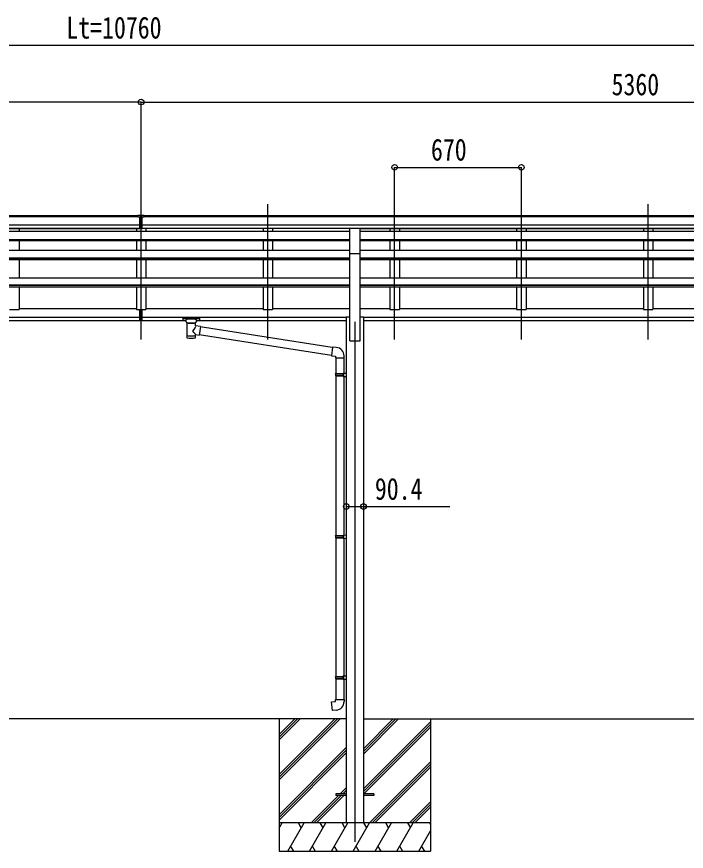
# Model space of a CAD drawing. Units: millimetres, scale not verified. Extents: x -14718 to 14718, y -10395 to 10395.
# Drawn here: x -895 to 2644, y -6038 to -1624 of the extents above; entities that cross this region are included whole.
import ezdxf
from ezdxf.enums import TextEntityAlignment as Align

# ---------------------------------------------------------------- set-up
doc = ezdxf.new("R2010")
doc.units = ezdxf.units.MM
doc.header["$LTSCALE"] = 40
for name, color, linetype in [('0-3_YKK_12', 2, 'Continuous'), ('0-4_YKK_13', 4, 'Continuous'), ('0-5_YKK_A1', 4, 'Continuous'), ('0-6_YKK_D', 6, 'Continuous')]:
    doc.layers.add(name, color=color, linetype=linetype)
doc.styles.add('ＭＳ ゴシック', font='')
doc.styles.get('ＭＳ ゴシック').set_extended_font_data('MS Gothic')

msp = doc.modelspace()

# ---------------------------------------------------------------- linework, layer by layer
at = {"layer": '0-3_YKK_12'}
for p, q in [((-237.43, -3331.29), (-237.43, -2616.41)), ((432.57, -3331.29), (432.57, -2616.41)), ((1102.57, -3331.29), (1102.57, -2616.41)), ((1772.57, -3331.29), (1772.57, -2616.41)), ((2442.57, -3331.29), (2442.57, -2616.41)), ((892.57, -3237.5), (892.57, -5987.5))]:
    msp.add_line(p, q, dxfattribs=at)
at = {"layer": '0-4_YKK_13'}
for p, q in [((-253.93, -2682.06), (-253.93, -2674.22)), ((-253.93, -2682.06), (-243.93, -2682.06)), ((-237.43, -2682.88), (-243.93, -2682.48)), ((-243.93, -2684.06), (-230.93, -2684.06)), ((-230.93, -2682.54), (-237.43, -2682.86)), ((-230.93, -2745.69), (-230.93, -2680.41)), ((-243.93, -2725.58), (-237.43, -2725.75)), ((-237.43, -2725.75), (-230.93, -2725.58)), ((-243.93, -2744.63), (-237.43, -2745.02)), ((-237.43, -2745.02), (-230.93, -2744.63)), ((920.07, -2744.27), (865.07, -2744.27)), ((865.07, -2875.97), (865.07, -2744.27)), ((920.07, -2875.97), (920.07, -2744.27)), ((865.07, -2875.97), (920.07, -2875.97)), ((-243.93, -3210.52), (-243.93, -3173.03)), ((-230.93, -3210.52), (-230.93, -3173.03)), ((-243.93, -3210.52), (-230.93, -3210.52)), ((-243.93, -3232.76), (-243.93, -3210.52)), ((-243.93, -3215.92), (-230.93, -3215.92)), ((-230.93, -3232.76), (-230.93, -3210.52)), ((-15.93, -3219), (-15.93, -3229.76)), ((-15.93, -3219.19), (-15.93, -3220.73)), ((-13.93, -3218.33), (69.07, -3218.33)), ((-13.93, -3220.51), (69.07, -3220.51)), ((71.07, -3219), (71.07, -3229.76)), ((-243.93, -3231.69), (-237.43, -3232.09)), ((-237.43, -3232.09), (-230.93, -3231.69)), ((-13.93, -3230.42), (0.57, -3230.42)), ((0.57, -3237.23), (0.57, -3226.95)), ((4.67, -3241.73), (4.65, -3322.02)), ((50.47, -3259.3), (50.47, -3241.72)), ((75.69, -3263.21), (50.47, -3259.3)), ((54.57, -3237.23), (54.57, -3226.95)), ((54.57, -3230.42), (69.07, -3230.42)), ((75.69, -3263.21), (68.67, -3308.47)), ((773.28, -3373.5), (75.38, -3265.22)), ((50.49, -3322.02), (50.47, -3305.39)), ((50.47, -3305.65), (68.67, -3308.47)), ((769.61, -3415.43), (68.94, -3306.73)), ((794.29, -3373.31), (773.45, -3371.49)), ((789.37, -3429.06), (835.37, -3429.06)), ((791.37, -3429.06), (791.37, -3511.58)), ((833.37, -3429.06), (833.37, -3509.02)), ((835.37, -3429.06), (835.37, -3418.14)), ((789.37, -3513.58), (790.37, -3511.58)), ((789.37, -3513.58), (833.37, -3513.58)), ((789.37, -3513.58), (789.37, -3521.58)), ((789.37, -3521.58), (833.37, -3521.58)), ((789.37, -3521.58), (790.37, -3523.58)), ((790.37, -3511.58), (833.37, -3511.58)), ((790.37, -3523.58), (833.37, -3523.58)), ((791.37, -3523.58), (791.37, -4367.76)), ((828.89, -3513.58), (828.46, -3511.58)), ((831.37, -3509.08), (847.37, -3508.61)), ((831.37, -3511.08), (831.37, -3509.08)), ((831.37, -3511.08), (833.37, -3511.08)), ((831.37, -3526.08), (831.37, -3524.08)), ((831.37, -3526.08), (847.37, -3526.55)), ((833.37, -3526.13), (833.37, -4365.2)), ((847.37, -3508.61), (847.37, -3526.55)), ((789.37, -4369.76), (790.37, -4367.76)), ((790.37, -4367.76), (833.37, -4367.76)), ((828.89, -4369.76), (828.46, -4367.76)), ((831.37, -4365.26), (847.37, -4364.79)), ((831.37, -4367.26), (831.37, -4365.26)), ((831.37, -4367.26), (833.37, -4367.26)), ((847.37, -4364.79), (847.37, -4382.73)), ((789.37, -4369.76), (833.37, -4369.76)), ((789.37, -4369.76), (789.37, -4377.76)), ((789.37, -4377.76), (833.37, -4377.76)), ((789.37, -4377.76), (790.37, -4379.76)), ((790.37, -4379.76), (833.37, -4379.76)), ((791.37, -4379.76), (791.37, -5112.92)), ((831.37, -4382.26), (831.37, -4380.26)), ((831.37, -4382.26), (847.37, -4382.73)), ((833.37, -4382.32), (833.37, -5110.36)), ((789.37, -5114.92), (790.37, -5112.92)), ((789.37, -5114.92), (833.37, -5114.92)), ((789.37, -5114.92), (789.37, -5122.92)), ((790.37, -5112.92), (833.37, -5112.92)), ((828.89, -5114.92), (828.46, -5112.92)), ((831.37, -5110.42), (847.37, -5109.95)), ((831.37, -5112.42), (831.37, -5110.42)), ((831.37, -5112.42), (833.37, -5112.42)), ((847.37, -5109.95), (847.37, -5127.89)), ((789.37, -5122.92), (833.37, -5122.92)), ((789.37, -5122.92), (790.37, -5124.92)), ((790.37, -5124.92), (833.37, -5124.92)), ((791.37, -5124.92), (791.37, -5234.92)), ((831.37, -5127.42), (831.37, -5125.42)), ((831.37, -5127.42), (847.37, -5127.89)), ((833.37, -5127.48), (833.37, -5234.92)), ((789.37, -5234.92), (835.37, -5234.92)), ((789.37, -5244.92), (789.37, -5234.92)), ((835.37, -5234.92), (835.37, -5245.84)), ((792.57, -5733), (792.57, -5742)), ((847.37, -5733), (792.57, -5733)), ((992.57, -5733), (937.77, -5733)), ((992.57, -5733), (992.57, -5742)), ((847.37, -5742), (792.57, -5742)), ((992.57, -5742), (937.77, -5742))]:
    msp.add_line(p, q, dxfattribs=at)
for points in [[(-253.93, -2674.22), (-235.93, -2674.06), (-220.93, -2674.19)], [(-230.93, -2745.69), (-237.43, -2746.09), (-243.93, -2745.69), (-243.93, -2680.35)], [(-230.93, -2682.02), (-220.93, -2681.93), (-220.93, -2674.19)], [(-230.93, -2726.69), (-234.19, -2726.77), (-237.43, -2726.85), (-240.67, -2726.77), (-243.93, -2726.69)], [(-15.93, -3219), (-15.89, -3218.8), (-15.81, -3218.66), (-15.71, -3218.57), (-15.61, -3218.51), (-15.49, -3218.47), (-15.2, -3218.4), (-14.71, -3218.36), (-14.16, -3218.34), (-13.93, -3218.33)], [(69.07, -3218.33), (69.42, -3218.34), (69.95, -3218.36), (70.4, -3218.41), (70.71, -3218.49), (70.87, -3218.59), (70.99, -3218.73), (71.06, -3218.91), (71.07, -3219)], [(-230.93, -3232.76), (-237.43, -3233.16), (-243.93, -3232.76)], [(-15.93, -3229.76), (-15.89, -3229.95), (-15.81, -3230.09), (-15.71, -3230.18), (-15.61, -3230.24), (-15.49, -3230.29), (-15.2, -3230.35), (-14.71, -3230.4), (-14.16, -3230.42), (-13.93, -3230.42)], [(0.61, -3237.17), (0.58, -3237.53), (0.83, -3238.49), (1.35, -3239.37), (2.15, -3240.21), (3.27, -3241.01), (4.67, -3241.73)], [(50.47, -3241.72), (50.7, -3241.63), (52.06, -3240.89), (53.17, -3240.04), (53.93, -3239.18), (54.39, -3238.28), (54.56, -3237.39)], [(69.07, -3230.42), (69.42, -3230.42), (69.95, -3230.39), (70.4, -3230.34), (70.71, -3230.26), (70.87, -3230.16), (70.99, -3230.03), (71.06, -3229.85), (71.07, -3229.76)], [(773.45, -3371.49), (769.45, -3417.31), (789.37, -3419.06), (789.37, -3429.06)], [(828.89, -3513.58), (828.89, -3521.58), (828.46, -3523.58)], [(831.37, -3524.08), (833.37, -3524.08), (833.37, -3511.08)], [(831.37, -4380.26), (833.37, -4380.26), (833.37, -4367.26)], [(828.89, -4369.76), (828.89, -4377.76), (828.46, -4379.76)], [(828.89, -5114.92), (828.89, -5122.92), (828.46, -5124.92)], [(831.37, -5125.42), (833.37, -5125.42), (833.37, -5112.42)], [(794.29, -5290.67), (773.45, -5292.49), (769.45, -5246.67), (789.37, -5244.92)]]:
    msp.add_lwpolyline(points, dxfattribs=at)
for centre, start, end in [((790.37, -3418.14), 0, 85), ((790.37, -5245.84), 275, 0)]:
    msp.add_arc(centre, 45, start, end, dxfattribs=at)
for centre, major_axis, ratio, start_param, end_param in [((-212.86, -2684.37), (24.57, -1.51), 0.121868, 3.1422238, 3.1491027), ((-13.93, -3220.73), (2, 0), 0.109601, 1.5707963, 3.1415927), ((69.07, -3220.73), (2, 0), 0.109601, 0, 1.5707963), ((27.57, -3226.95), (27, 0), 0.122176, 6.2831853, 9.424778), ((27.58, -3242.18), (-22.91, 0.42), 0.072511, 0.0008029, 1.5715993), ((27.58, -3243.81), (-22.91, 0.42), 0.072511, 0.0008029, 1.5715993), ((27.56, -3242.18), (22.92, 0.42), 0.07247, 4.71158, 6.2823764), ((27.56, -3243.81), (22.92, 0.42), 0.07247, 4.71158, 6.2823764), ((27.57, -3285.84), (-22.81, -26.62), 0.234429, 1.6855472, 3.1268519), ((38.57, -3237.23), (16, 0), 0.361356, 6.2636979, 6.2831853), ((27.57, -3309.58), (22.91, 0), 0.122865, 3.1415927, 6.2831853), ((30.12, -3283.2), (20.32, -22.25), 0.045535, 0.0389954, 1.3075346), ((27.57, -3322.02), (22.92, 0), 0.101955, 3.1415499, 6.2833984)]:
    msp.add_ellipse(centre, major_axis=major_axis, ratio=ratio, start_param=start_param, end_param=end_param, dxfattribs=at)
at = {"layer": '0-5_YKK_A1'}
for p, q in [((-5590.93, -2675.63), (-253.93, -2675.63)), ((-5590.93, -2680.98), (-253.93, -2680.98)), ((-243.93, -2680.98), (-243.93, -2680.98)), ((-220.93, -2675.63), (5116.07, -2675.63)), ((-220.93, -2680.98), (5116.07, -2680.98)), ((-5590.93, -2724.51), (-243.93, -2724.51)), ((-230.93, -2724.51), (5116.07, -2724.51)), ((-5590.93, -2742.18), (-243.93, -2742.18)), ((-1339.93, -2744.67), (-243.93, -2744.67)), ((-237.43, -2760.41), (-1339.93, -2760.41)), ((-882.43, -2744.64), (-882.43, -2760.41)), ((-262.43, -2744.64), (-262.43, -2760.41)), ((865.07, -2760.41), (-237.43, -2760.41)), ((-230.93, -2742.18), (5116.07, -2742.18)), ((865.07, -2744.55), (-230.93, -2744.55)), ((-212.43, -2744.64), (-212.43, -2760.41)), ((407.57, -2744.64), (407.57, -2760.41)), ((457.57, -2744.64), (457.57, -2760.41)), ((920.07, -2744.55), (3965.07, -2744.55)), ((3965.07, -2760.41), (920.07, -2760.41)), ((1077.57, -2744.64), (1077.57, -2760.41)), ((1127.57, -2744.64), (1127.57, -2760.41)), ((1747.57, -2744.64), (1747.57, -2760.41)), ((1797.57, -2744.64), (1797.57, -2760.41)), ((2417.57, -2744.64), (2417.57, -2760.41)), ((2467.57, -2744.64), (2467.57, -2760.41)), ((-1339.93, -2802.11), (-237.43, -2802.11)), ((-1339.93, -2803.8), (-237.43, -2803.8)), ((-1339.93, -2808.21), (-237.43, -2808.21)), ((-882.43, -2808.21), (-882.43, -2859.18)), ((-262.43, -2808.21), (-262.43, -2859.18)), ((-237.43, -2802.11), (865.07, -2802.11)), ((-237.43, -2803.8), (865.07, -2803.8)), ((-237.43, -2808.21), (865.07, -2808.21)), ((-212.43, -2808.21), (-212.43, -2859.18)), ((407.57, -2808.21), (407.57, -2859.18)), ((457.57, -2808.21), (457.57, -2859.18)), ((920.07, -2802.11), (3965.07, -2802.11)), ((920.07, -2803.8), (3965.07, -2803.8)), ((920.07, -2808.21), (3965.07, -2808.21)), ((1077.57, -2808.21), (1077.57, -2859.18)), ((1127.57, -2808.21), (1127.57, -2859.18)), ((1747.57, -2808.21), (1747.57, -2859.18)), ((1797.57, -2808.21), (1797.57, -2859.18)), ((2417.57, -2808.21), (2417.57, -2859.18)), ((2467.57, -2808.21), (2467.57, -2859.18)), ((-1339.93, -2859.18), (-237.43, -2859.18)), ((-237.43, -2859.18), (865.07, -2859.18)), ((920.07, -2859.18), (3965.07, -2859.18)), ((-1339.93, -2899.83), (-237.43, -2899.83)), ((-1339.93, -2901.52), (-237.43, -2901.52)), ((-1339.93, -2908.24), (-237.27, -2908.24)), ((-882.43, -2908.24), (-882.43, -3004.93)), ((-262.43, -2908.24), (-262.43, -3004.93)), ((-237.43, -2899.83), (865.07, -2899.83)), ((-237.43, -2901.52), (865.07, -2901.52)), ((-237.27, -2908.24), (865.07, -2908.24)), ((-212.43, -2908.24), (-212.43, -3004.93)), ((407.57, -2908.24), (407.57, -3004.93)), ((457.57, -2908.24), (457.57, -3004.93)), ((865.07, -3337.5), (865.07, -2875.97)), ((920.07, -3337.5), (920.07, -2875.97)), ((920.07, -2899.83), (3965.07, -2899.83)), ((920.07, -2901.52), (3965.07, -2901.52)), ((920.07, -2908.24), (3965.07, -2908.24)), ((1077.57, -2908.24), (1077.57, -3004.93)), ((1127.57, -2908.24), (1127.57, -3004.93)), ((1747.57, -2908.24), (1747.57, -3004.93)), ((1797.57, -2908.24), (1797.57, -3004.93)), ((2417.57, -2908.24), (2417.57, -3004.93)), ((2467.57, -2908.24), (2467.57, -3004.93)), ((-1339.93, -3004.93), (-237.43, -3004.93)), ((-237.43, -3044.39), (-1339.93, -3044.39)), ((-237.43, -3004.93), (865.07, -3004.93)), ((865.07, -3044.39), (-237.43, -3044.39)), ((920.07, -3004.93), (3965.07, -3004.93)), ((3965.07, -3044.39), (920.07, -3044.39)), ((-237.43, -3046.07), (-1339.93, -3046.07)), ((-237.43, -3055.11), (-1339.93, -3055.11)), ((-882.43, -3055.11), (-882.43, -3173.03)), ((-262.43, -3055.11), (-262.43, -3173.03)), ((865.07, -3046.07), (-237.43, -3046.07)), ((865.07, -3055.11), (-237.43, -3055.11)), ((-212.43, -3055.11), (-212.43, -3173.03)), ((407.57, -3055.11), (407.57, -3173.03)), ((457.57, -3055.11), (457.57, -3173.03)), ((3965.07, -3046.07), (920.07, -3046.07)), ((3965.07, -3055.11), (920.07, -3055.11)), ((1077.57, -3055.11), (1077.57, -3173.03)), ((1127.57, -3055.11), (1127.57, -3173.03)), ((1747.57, -3055.11), (1747.57, -3173.03)), ((1797.57, -3055.11), (1797.57, -3173.03)), ((2417.57, -3055.11), (2417.57, -3173.03)), ((2467.57, -3055.11), (2467.57, -3173.03)), ((-932.43, -3173.03), (-882.43, -3173.03)), ((-882.43, -3168.23), (-262.43, -3168.23)), ((-262.43, -3173.03), (-212.43, -3173.03)), ((-212.43, -3168.23), (407.57, -3168.23)), ((407.57, -3173.03), (457.57, -3173.03)), ((457.57, -3168.23), (865.07, -3168.23)), ((920.07, -3168.23), (1077.57, -3168.23)), ((1077.57, -3173.03), (1127.57, -3173.03)), ((1127.57, -3168.23), (1747.57, -3168.23)), ((1747.57, -3173.03), (1797.57, -3173.03)), ((1797.57, -3168.23), (2417.57, -3168.23)), ((2417.57, -3173.03), (2467.57, -3173.03)), ((2467.57, -3168.23), (3087.57, -3168.23)), ((-1322.23, -3212.54), (-243.93, -3212.54)), ((-1322.23, -3213.92), (-243.93, -3213.92)), ((-230.93, -3212.54), (847.37, -3212.54)), ((-230.93, -3213.92), (847.37, -3213.92)), ((847.37, -3211.12), (847.37, -5887.5)), ((847.37, -3211.12), (865.07, -3211.12)), ((920.07, -3211.12), (937.77, -3211.12)), ((937.77, -3211.12), (937.77, -5887.5)), ((937.77, -3212.54), (3947.37, -3212.54)), ((937.77, -3213.92), (3947.37, -3213.92)), ((-1322.23, -3231.09), (-243.93, -3231.09)), ((-230.93, -3231.09), (0.57, -3231.09)), ((54.57, -3231.09), (847.37, -3231.09)), ((937.77, -3231.09), (3947.37, -3231.09)), ((865.07, -3337.5), (920.07, -3337.5)), ((847.37, -5337.5), (-1322.23, -5337.5)), ((492.57, -5337.5), (492.57, -6037.5)), ((492.57, -5631.68), (786.75, -5337.5)), ((492.57, -5645.82), (800.89, -5337.5)), ((492.57, -5659.96), (815.03, -5337.5)), ((492.57, -5447.83), (602.9, -5337.5)), ((492.57, -5433.69), (588.76, -5337.5)), ((492.57, -5419.55), (574.62, -5337.5)), ((937.77, -5337.5), (3947.37, -5337.5)), ((937.77, -5523.13), (1123.4, -5337.5)), ((937.77, -5508.99), (1109.26, -5337.5)), ((937.77, -5494.85), (1095.12, -5337.5)), ((1292.57, -5337.5), (1292.57, -6037.5)), ((937.77, -5706.98), (1292.57, -5352.18)), ((937.77, -5721.12), (1292.57, -5366.32)), ((940.03, -5733), (1292.57, -5380.46)), ((492.57, -5843.81), (847.37, -5489.01)), ((492.57, -5857.95), (847.37, -5503.15)), ((492.57, -5872.09), (847.37, -5517.29)), ((969.38, -5887.5), (1292.57, -5564.31)), ((983.52, -5887.5), (1292.57, -5578.45)), ((997.66, -5887.5), (1292.57, -5592.59)), ((815.51, -5733), (847.37, -5701.14)), ((829.65, -5733), (847.37, -5715.28)), ((843.8, -5733), (847.37, -5729.43)), ((661.01, -5887.5), (806.51, -5742)), ((675.15, -5887.5), (820.65, -5742)), ((689.3, -5887.5), (834.8, -5742)), ((1181.51, -5887.5), (1292.57, -5776.44)), ((1195.65, -5887.5), (1292.57, -5790.58)), ((1209.8, -5887.5), (1292.57, -5804.73)), ((1292.57, -5887.5), (492.57, -5887.5)), ((492.57, -5915), (508.45, -5887.5)), ((537.32, -6037.5), (623.92, -5887.5)), ((608.92, -5913.48), (593.92, -5887.5)), ((652.79, -6037.5), (739.39, -5887.5)), ((724.39, -5913.48), (709.39, -5887.5)), ((768.26, -6037.5), (854.86, -5887.5)), ((839.86, -5913.48), (824.86, -5887.5)), ((883.73, -6037.5), (970.33, -5887.5)), ((955.33, -5913.48), (940.33, -5887.5)), ((999.2, -6037.5), (1085.8, -5887.5)), ((1070.8, -5913.48), (1055.8, -5887.5)), ((1114.67, -6037.5), (1201.27, -5887.5)), ((1171.27, -5887.5), (1186.27, -5913.48)), ((1286.74, -5887.5), (1292.57, -5897.6)), ((1230.14, -6037.5), (1292.57, -5929.36)), ((492.57, -6037.5), (1292.57, -6037.5)), ((552.31, -6011.52), (567.31, -6037.5)), ((667.78, -6011.52), (682.78, -6037.5)), ((783.26, -6011.52), (798.26, -6037.5)), ((898.73, -6011.52), (913.72, -6037.5)), ((1014.2, -6011.52), (1029.19, -6037.5)), ((1129.67, -6011.52), (1144.66, -6037.5)), ((1245.13, -6011.52), (1260.13, -6037.5))]:
    msp.add_line(p, q, dxfattribs=at)
at = {"layer": '0-6_YKK_D'}
for p, q in [((-5442.43, -1775.63), (4967.57, -1775.63)), ((-237.43, -2075.63), (-5597.43, -2075.63)), ((-237.43, -2640.85), (-237.43, -2074.63)), ((-237.43, -2640.85), (-237.43, -2074.63)), ((-237.43, -2075.63), (5122.57, -2075.63)), ((1102.57, -2615.41), (1102.57, -2420.02)), ((1102.57, -2421.02), (1772.57, -2421.02)), ((1772.57, -2615.41), (1772.57, -2420.02))]:
    msp.add_line(p, q, dxfattribs=at)
msp.add_lwpolyline([(847.37, -4214.39), (937.77, -4214.39), (1394.07, -4214.39)], dxfattribs=at)
for centre in [(-237.43, -2075.63), (-237.43, -2075.63), (1102.57, -2421.02), (1772.57, -2421.02), (847.37, -4214.39), (937.77, -4214.39)]:
    msp.add_circle(centre, 14.88, dxfattribs=at)

# ---------------------------------------------------------------- texts
at = {"layer": '0-6_YKK_D', "style": 'ＭＳ ゴシック', "width": 0.8}
for s, p in [('Lt=10760', (-632.23, -1774.63)), ('5360', (2249.37, -2074.63)), ('670', (1294.77, -2420.02)), ('90.4', (998.27, -4213.39))]:
    msp.add_text(s, height=115.5, dxfattribs=at).set_placement(p, align=Align.BOTTOM_LEFT)

doc.saveas('drawing.dxf')
